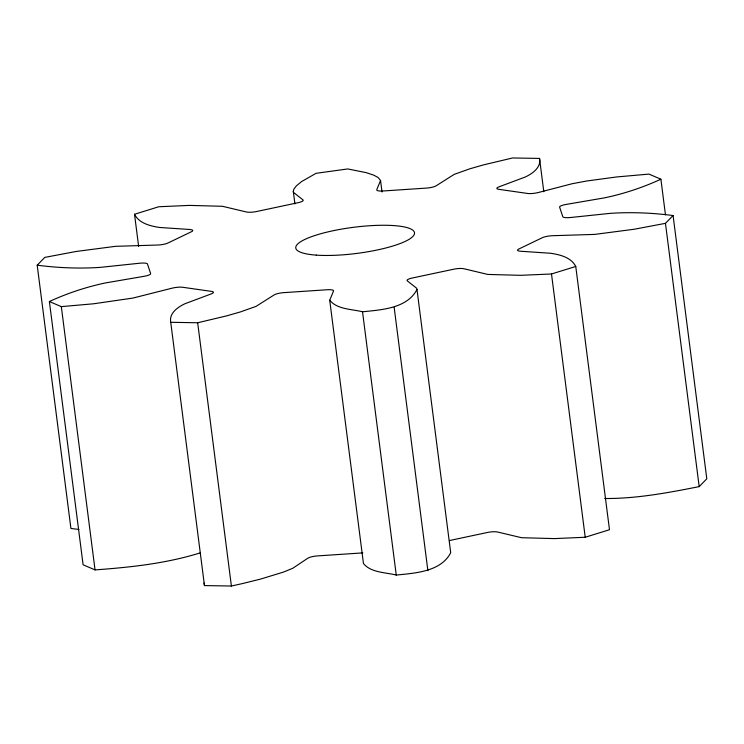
<?xml version="1.0" encoding="UTF-8"?>
<svg xmlns="http://www.w3.org/2000/svg" width="744" height="744" viewBox="0 0 744 744"><rect width="100%" height="100%" fill="white"/><g stroke="black" fill="none" stroke-linecap="round" stroke-linejoin="round"><path stroke-width="1.12" d="M294.912 203.893L293.294 191.245L293.917 189.06L296.372 185.861L301.543 181.601L316.107 173.305L347.746 168.944L366.346 172.673L373.776 175.184L378.073 177.463L380.547 180.485L382.025 191.98M449.404 540.562L486.102 532.76A8.547 1.879 -7.3 0 1 497.699 532.034L521.525 537.707L554.419 538.6L585.221 537.252L609.485 529.737L575.754 266.464L551.499 273.978L520.688 275.327L487.794 274.434L463.977 268.761A8.547 1.879 -7.3 0 0 452.38 269.495L413.45 277.763A8.547 1.879 -7.3 0 0 407.266 280.813L416.677 288.254L416.984 289.481C407.098 308.574 381.151 309.848 362.523 311.783C351.717 309.048 337.209 309.504 329.722 300.241L333.535 290.978A8.547 1.879 -7.3 0 0 325.946 289.834L285.147 292.55A8.547 1.879 -7.3 0 0 274.118 294.94L256.029 306.389L240.34 311.95L226.622 315.875L197.672 322.766L170.739 322.301C168.842 313.252 177.9 307.002 185.089 303.682L211.343 293.861A8.547 1.879 -7.3 0 0 210.664 291.276L183.582 287.398A8.547 1.879 -7.3 0 0 171.911 288.216L132.934 298.074L93.595 303.784L61.324 306.63L49.383 301.525L83.105 564.798L95.046 569.904C130.433 567.309 165.996 563.534 200.015 552.95M380.547 180.485L376.743 189.748A8.547 1.879 -7.3 0 0 384.332 190.901L425.122 188.185A8.547 1.879 -7.3 0 0 436.161 185.795L454.249 174.338L469.938 168.776L483.656 164.852L512.607 157.97L539.539 158.425C541.427 167.474 532.369 173.724 525.18 177.044L498.936 186.865A8.547 1.879 -7.3 0 0 499.615 189.45L526.687 193.328A8.547 1.879 -7.3 0 0 538.368 192.51L572.043 183.759L586.514 181.025L616.683 176.951L648.954 174.096L660.895 179.202L665.462 214.839M78.883 529.449L70.922 528.463L37.2 265.19L44.817 257.387L76.065 251.481L115.58 246.32L157.43 245.036A8.547 1.879 -7.3 0 0 168.6 242.702L190.799 232.035A8.547 1.879 -7.3 0 0 189.767 229.487L159.542 227.459C150.232 226.018 139.1 223.377 134.515 214.263L158.779 206.748L189.581 205.4L222.475 206.293L246.301 211.966A8.547 1.879 -7.3 0 0 257.898 211.24L296.828 202.963A8.547 1.879 -7.3 0 0 303.003 199.913L293.601 192.473L293.294 191.245M575.754 266.464C571.178 257.35 560.037 254.708 550.737 253.267L520.512 251.239A8.547 1.879 -7.3 0 1 519.47 248.701L541.669 238.024A8.547 1.879 -7.3 0 1 552.848 235.699L594.689 234.407L634.214 229.245L665.462 223.34L673.078 215.537C652.209 212.821 631.079 211.966 610.08 213.361L570.583 217.508A8.547 1.879 -7.3 0 1 562.724 216.448L559.711 207.455A8.547 1.879 -7.3 0 1 566.193 204.414L604.863 197.792C624.151 193.691 642.993 187.46 660.895 179.202M604.723 498.517C636.585 498.713 668.066 492.788 699.183 486.613L706.8 478.811L673.078 215.537M329.722 300.241L363.453 563.515C370.931 572.778 385.439 572.313 396.254 575.056C414.882 573.122 440.82 571.848 450.706 552.755L416.984 289.481M49.383 301.525C67.285 293.266 86.127 287.035 105.415 282.934L144.076 276.312A8.547 1.879 -7.3 0 0 150.558 273.271L147.544 264.278A8.547 1.879 -7.3 0 0 139.686 263.218L100.198 267.375C79.199 268.77 58.06 267.905 37.2 265.19M204.042 582.98L204.46 585.575L231.393 586.03L242.209 583.631L260.344 579.148L283.706 572.015L292.838 568.221L307.839 558.205A8.547 1.879 -7.3 0 1 318.878 555.814L359.668 553.099A8.547 1.879 -7.3 0 1 362.849 552.932M665.462 223.34L699.183 486.613M539.539 158.425L543.808 191.766M551.499 273.978L585.221 537.252M394.171 307.421L427.893 570.695M362.523 311.783L396.254 575.056M197.672 322.766L231.393 586.03M170.739 322.301L204.46 585.575M134.515 214.263L138.644 246.459M61.324 306.63L95.046 569.904M316.256 255.127A59.855 13.16 -7.3 0 0 413.459 235.764A59.855 13.16 -7.3 0 0 335.693 230.203A59.855 13.16 -7.3 0 0 316.256 255.127"/></g></svg>
